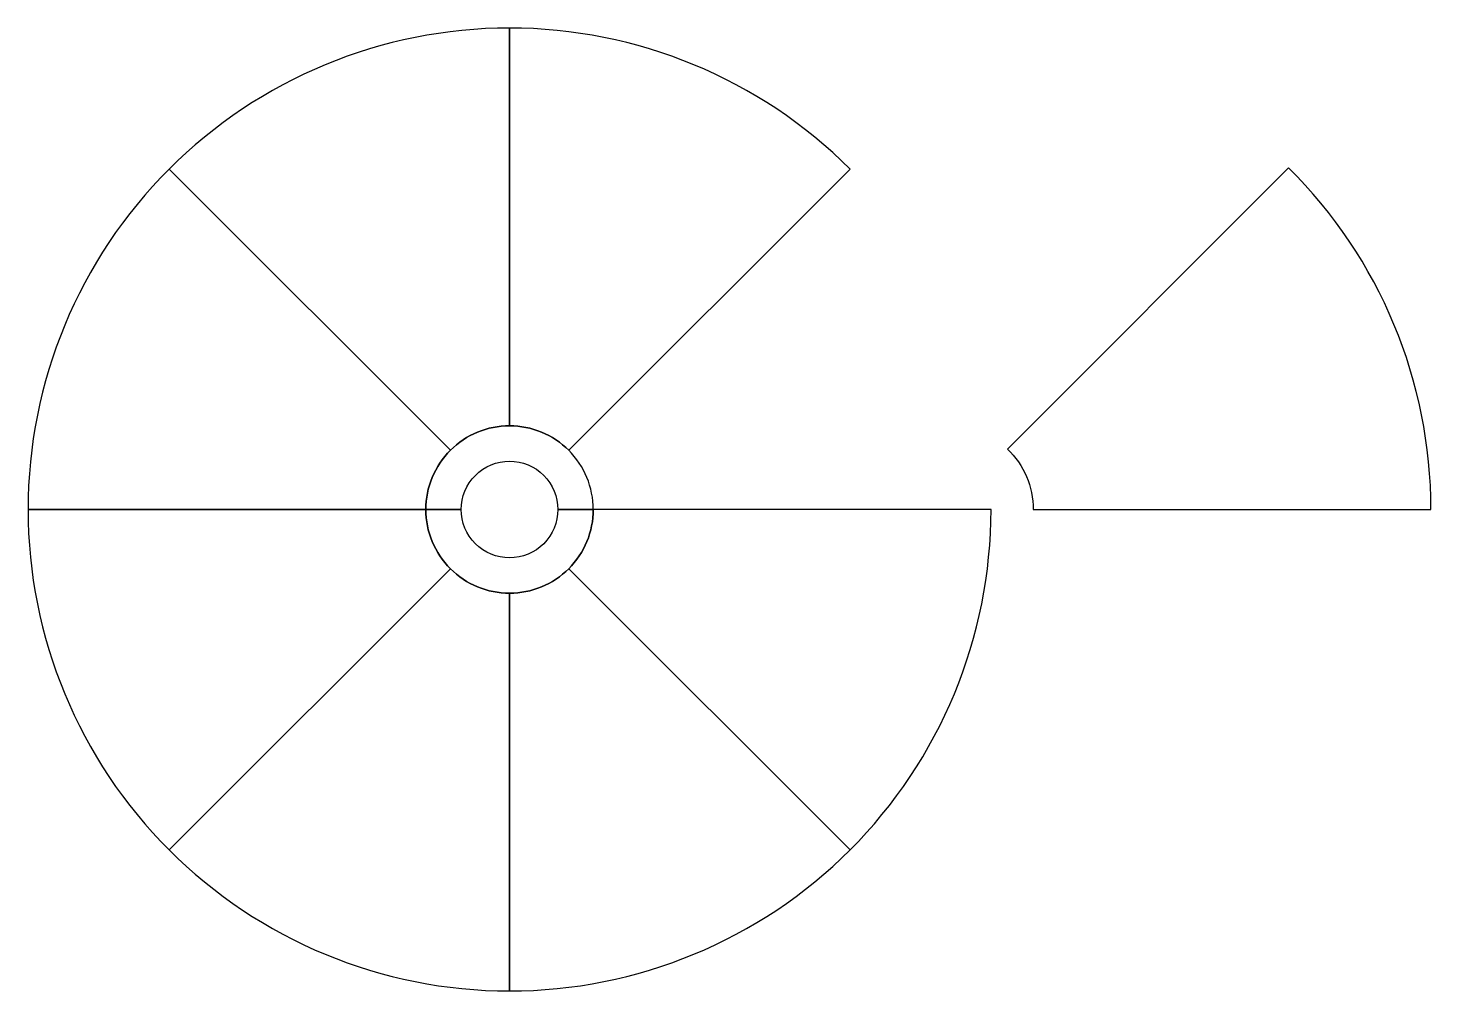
# Model space of a CAD drawing. Header units: millimetres. Extents: x 1281 to 5244, y 821 to 3541.
import ezdxf

# ---------------------------------------------------------------- set-up
doc = ezdxf.new("R2010")
doc.units = ezdxf.units.MM
doc.layers.add('AA LINE', color=3, linetype='Continuous', lineweight=30)

msp = doc.modelspace()

# ---------------------------------------------------------------- linework, layer by layer
at = {"layer": 'AA LINE'}
for points in [[(2641.4, 3540.7, 0.198912), (1679.8, 3142.4), (2474.2, 2348, -0.198912), (2641.4, 2417.2)], [(3603.1, 3142.4, 0.198912), (2641.4, 3540.7), (2641.4, 2417.2, -0.198912), (2808.7, 2348)], [(1679.8, 3142.4, 0.198912), (1281.4, 2180.7), (2404.9, 2180.7, -0.198912), (2474.2, 2348)], [(2641.4, 2417.2, 0.198912), (2474.2, 2348, 0.198912), (2404.9, 2180.7), (2504.9, 2180.7, -0.414214), (2641.4, 2317.2, -0.414214), (2777.9, 2180.7), (2877.9, 2180.7, 0.414214)], [(2474.2, 2013.5, -0.198912), (2404.9, 2180.7), (1281.4, 2180.7, 0.198912), (1679.8, 1219.1)], [(2877.9, 2180.7), (2777.9, 2180.7, -0.414214), (2641.4, 2044.2, -0.414214), (2504.9, 2180.7), (2404.9, 2180.7, 0.198912), (2474.2, 2013.5, 0.198912), (2641.4, 1944.2, 0.414214)], [(4001.4, 2180.7), (2877.9, 2180.7, -0.198912), (2808.7, 2013.5), (3603.1, 1219.1, 0.198912)], [(2641.4, 1944.2, -0.198912), (2474.2, 2013.5), (1679.8, 1219.1, 0.198912), (2641.4, 820.7)], [(2808.7, 2013.5, -0.198912), (2641.4, 1944.2), (2641.4, 820.7, 0.198912), (3603.1, 1219.1)]]:
    msp.add_lwpolyline(points, format="xyb", close=True, dxfattribs=at)
msp.add_lwpolyline([(4842.1, 3145.9), (4047.6, 2351.5, -0.204413), (4120.5, 2180.7), (5244, 2180.7, 0.199868), (4842.1, 3145.9)], format="xyb", dxfattribs=at)

doc.saveas('drawing.dxf')
